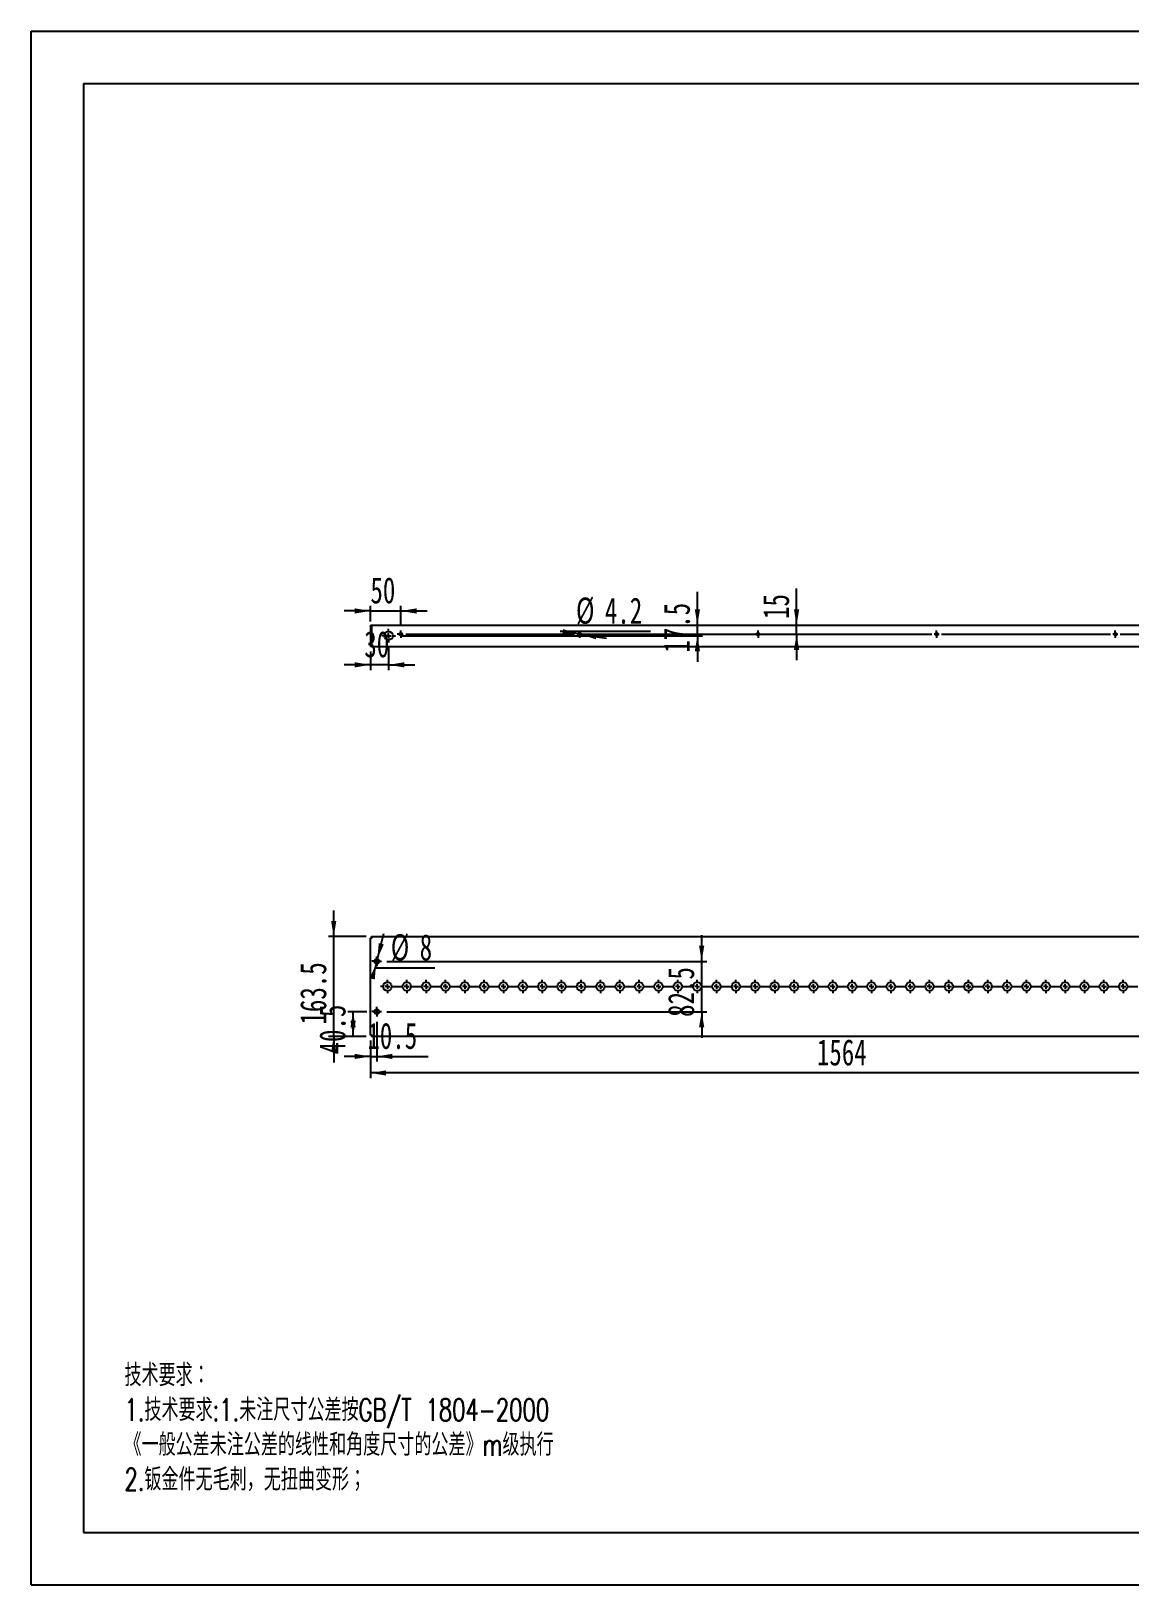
# Model space of a CAD drawing. Extents: x 0 to 3602, y 0 to 2547.
# Drawn here: x 0 to 1801, y 0 to 2547 of the extents above; entities that cross this region are included whole.
import ezdxf

# ---------------------------------------------------------------- set-up
doc = ezdxf.new("R2010")
doc.units = 0
doc.header["$LTSCALE"] = 8.576335
doc.layers.get('0').update_dxf_attribs({"linetype": 'CONTINUOUS'})
doc.layers.add('粗实线', color=7, linetype='CONTINUOUS')
doc.layers.add('细实线', color=7, linetype='CONTINUOUS')
doc.styles.add('SLDTEXTSTYLE0', font='TXT', dxfattribs={"width": 0.7, "bigfont": 'bigfont'})
doc.styles.add('SLDTEXTSTYLE6', font='TXT', dxfattribs={"width": 0.7})
doc.dimstyles.new('SLDDIMSTYLE0', dxfattribs={"dimtxt": 42.881675, "dimasz": 25.729005, "dimexe": 0, "dimexo": 0.0625, "dimgap": 10.720419, "dimtad": 2, "dimdec": 1, "dimrnd": 1e-09, "dimzin": 12, "dimtxsty": 'SLDTEXTSTYLE6', "dimsah": 1, "dimcen": 0.09, "dimazin": 3, "dimtfac": 1, "dimtdec": 1, "dimtofl": 0, "dimtmove": 0, "dimatfit": 3, "dimtolj": 1, "dimtzin": 12})
doc.dimstyles.new('SLDDIMSTYLE1', dxfattribs={"dimtxt": 42.881675, "dimasz": 25.729005, "dimexe": 0, "dimexo": 0.0625, "dimgap": 10.720419, "dimtad": 2, "dimdec": 1, "dimrnd": 1e-09, "dimzin": 12, "dimtxsty": 'SLDTEXTSTYLE6', "dimsah": 1, "dimcen": 0.09, "dimazin": 3, "dimtfac": 1, "dimtdec": 1, "dimtmove": 0, "dimatfit": 3, "dimtolj": 1, "dimtzin": 12})
doc.dimstyles.new('SLDDIMSTYLE2', dxfattribs={"dimtxt": 42.881675, "dimasz": 25.729005, "dimexe": 0, "dimexo": 0.0625, "dimgap": 10.720419, "dimtad": 0, "dimtih": 1, "dimtoh": 1, "dimdec": 1, "dimrnd": 1e-09, "dimzin": 12, "dimtxsty": 'SLDTEXTSTYLE6', "dimsah": 1, "dimcen": 0, "dimazin": 3, "dimtfac": 1, "dimtdec": 1, "dimtmove": 0, "dimatfit": 3, "dimtolj": 1, "dimtzin": 12})

# ---------------------------------------------------------------- blocks, each defined once
blk = doc.blocks.new('SW_NOTE_0')
at = {"layer": '细实线', "color": 0, "attachment_point": 1, "style": 'SLDTEXTSTYLE0'}
for s, insert, char_height in [('技术要求：', (0, 46.8), 36.31), ('1.技术要求:1.未注尺寸公差按GB/T 1804-2000', (0, -10.2), 36.306), ('《一般公差未注公差的线性和角度尺寸的公差》m级执行', (0, -67.2), 36.306), ('2.钣金件无毛刺，无扭曲变形；', (0, -124.2), 36.306)]:
    blk.add_mtext(s, dxfattribs=dict(at, insert=insert, char_height=char_height))
blk = doc.blocks.new('_D')
at = {"layer": '细实线'}
for p, q in [((556.2, 892.6), (556.2, 830.7)), ((2120.2, 892.6), (2120.2, 830.7)), ((2120.2, 839.2), (556.2, 839.2))]:
    blk.add_line(p, q, dxfattribs=at)
for points in [[(556.2, 839.2), (582, 835), (582, 843.5)], [(2120.2, 839.2), (2094.5, 843.5), (2094.5, 835)]]:
    blk.add_solid(points, dxfattribs=at)
at = {"layer": '细实线', "insert": (1288.3, 894.5), "char_height": 42.88, "attachment_point": 1, "style": 'SLDTEXTSTYLE6'}
blk.add_mtext('1564', dxfattribs=at)
blk = doc.blocks.new('_D_1')
at = {"layer": '细实线'}
for p, q in [((496.2, 1062.7), (496.2, 1105.6)), ((549.6, 1062.7), (487.7, 1062.7)), ((496.2, 899.2), (496.2, 1062.7)), ((549.6, 899.2), (487.7, 899.2)), ((496.2, 899.2), (496.2, 856.4))]:
    blk.add_line(p, q, dxfattribs=at)
for points in [[(496.2, 1062.7), (500.5, 1088.5), (491.9, 1088.5)], [(496.2, 899.2), (491.9, 873.5), (500.5, 873.5)]]:
    blk.add_solid(points, dxfattribs=at)
at = {"layer": '细实线', "insert": (441, 918.6), "char_height": 42.88, "attachment_point": 1, "rotation": 90, "style": 'SLDTEXTSTYLE6'}
blk.add_mtext('163.5', dxfattribs=at)
blk = doc.blocks.new('_D_5')
at = {"layer": '细实线'}
for p, q in [((1099.4, 1022.2), (1099.4, 1065.1)), ((583.3, 1022.2), (1107.9, 1022.2)), ((1099.4, 939.7), (1099.4, 1022.2)), ((583.3, 939.7), (1107.9, 939.7)), ((1099.4, 939.7), (1099.4, 896.9))]:
    blk.add_line(p, q, dxfattribs=at)
for points in [[(1099.4, 1022.2), (1103.7, 1048), (1095.1, 1048)], [(1099.4, 939.7), (1095.1, 914), (1103.7, 914)]]:
    blk.add_solid(points, dxfattribs=at)
at = {"layer": '细实线', "insert": (1044.1, 931.1), "char_height": 42.88, "attachment_point": 1, "rotation": 90, "style": 'SLDTEXTSTYLE6'}
blk.add_mtext('82.5', dxfattribs=at)
blk = doc.blocks.new('_D_6')
at = {"layer": '细实线'}
for p, q in [((550.2, 939.7), (519.3, 939.7)), ((527.9, 899.2), (527.9, 939.7)), ((549.6, 899.2), (519.3, 899.2))]:
    blk.add_line(p, q, dxfattribs=at)
for points in [[(527.9, 939.7), (523.6, 914), (532.2, 914)], [(527.9, 899.2), (532.2, 925), (523.6, 925)]]:
    blk.add_solid(points, dxfattribs=at)
at = {"layer": '细实线', "insert": (472.6, 869.6), "char_height": 42.88, "attachment_point": 1, "rotation": 90, "style": 'SLDTEXTSTYLE6'}
blk.add_mtext('40.5', dxfattribs=at)
blk = doc.blocks.new('_D_7')
at = {"layer": '细实线'}
for p, q in [((566.7, 923.2), (566.7, 857.8)), ((556.2, 892.6), (556.2, 857.8)), ((556.2, 866.3), (513.4, 866.3)), ((556.2, 866.3), (566.7, 866.3)), ((566.7, 866.3), (651.1, 866.3))]:
    blk.add_line(p, q, dxfattribs=at)
for points in [[(556.2, 866.3), (530.5, 870.6), (530.5, 862.1)], [(566.7, 866.3), (592.5, 862.1), (592.5, 870.6)]]:
    blk.add_solid(points, dxfattribs=at)
at = {"layer": '细实线', "insert": (551.3, 921.6), "char_height": 42.88, "attachment_point": 1, "style": 'SLDTEXTSTYLE6'}
blk.add_mtext('10.5', dxfattribs=at)
blk = doc.blocks.new('_D_8')
at = {"layer": '细实线'}
for p, q in [((567.7, 1026.1), (578.4, 1067.7)), ((567.7, 1026.1), (565.7, 1018.4)), ((565.7, 1018.4), (564, 1011.5)), ((564, 1011.5), (662.1, 1011.5))]:
    blk.add_line(p, q, dxfattribs=at)
for points in [[(567.7, 1026.1), (578.3, 1050), (570, 1052.1)], [(565.7, 1018.4), (555.2, 994.5), (563.5, 992.4)]]:
    blk.add_solid(points, dxfattribs=at)
at = {"layer": '细实线', "attachment_point": 1, "style": 'SLDTEXTSTYLE6'}
for s, insert, char_height in [('%%c', (589.7, 1066.7), 42.88), ('8', (637.1, 1066.7), 42.9)]:
    blk.add_mtext(s, dxfattribs=dict(at, insert=insert, char_height=char_height))
blk = doc.blocks.new('SW_CENTERMARKSYMBOL_0')
at = {"layer": '细实线', "color": 0}
for p, q in [((-1468.5, 0), (-1471.5, 0)), ((-1460.5, 0), (-1464.5, 0)), ((-1460.5, 8), (-1460.5, 11)), ((-1460.5, 0), (-1460.5, 4)), ((-1460.5, 0), (-1460.5, -4)), ((-1460.5, 0), (-1456.5, 0)), ((-1452.5, 0), (-1436.75, 0)), ((-1428.75, 0), (-1432.75, 0)), ((-1428.75, 8), (-1428.75, 11)), ((-1428.75, 0), (-1428.75, 4)), ((-1428.75, 0), (-1428.75, -4)), ((-1428.75, 0), (-1424.75, 0)), ((-1420.75, 0), (-1405, 0)), ((-1397, 0), (-1401, 0)), ((-1397, 8), (-1397, 11)), ((-1397, 0), (-1397, 4)), ((-1397, 0), (-1397, -4)), ((-1397, 0), (-1393, 0)), ((-1389, 0), (-1373.25, 0)), ((-1365.25, 0), (-1369.25, 0)), ((-1365.25, 8), (-1365.25, 11)), ((-1365.25, 0), (-1365.25, 4)), ((-1365.25, 0), (-1365.25, -4)), ((-1365.25, 0), (-1361.25, 0)), ((-1357.25, 0), (-1341.5, 0)), ((-1333.5, 0), (-1337.5, 0)), ((-1333.5, 8), (-1333.5, 11)), ((-1333.5, 0), (-1333.5, 4)), ((-1333.5, 0), (-1333.5, -4)), ((-1333.5, 0), (-1329.5, 0)), ((-1325.5, 0), (-1309.75, 0)), ((-1301.75, 0), (-1305.75, 0)), ((-1301.75, 8), (-1301.75, 11)), ((-1301.75, 0), (-1301.75, 4)), ((-1301.75, 0), (-1301.75, -4)), ((-1301.75, 0), (-1297.75, 0)), ((-1293.75, 0), (-1278, 0)), ((-1270, 0), (-1274, 0)), ((-1270, 8), (-1270, 11)), ((-1270, 0), (-1270, 4)), ((-1270, 0), (-1270, -4)), ((-1270, 0), (-1266, 0)), ((-1262, 0), (-1246.25, 0)), ((-1238.25, 0), (-1242.25, 0)), ((-1238.25, 8), (-1238.25, 11)), ((-1238.25, 0), (-1238.25, 4)), ((-1238.25, 0), (-1238.25, -4)), ((-1238.25, 0), (-1234.25, 0)), ((-1230.25, 0), (-1214.5, 0)), ((-1206.5, 0), (-1210.5, 0)), ((-1206.5, 8), (-1206.5, 11)), ((-1206.5, 0), (-1206.5, 4)), ((-1206.5, 0), (-1206.5, -4)), ((-1206.5, 0), (-1202.5, 0)), ((-1198.5, 0), (-1182.75, 0)), ((-1174.75, 0), (-1178.75, 0)), ((-1174.75, 8), (-1174.75, 11)), ((-1174.75, 0), (-1174.75, 4)), ((-1174.75, 0), (-1174.75, -4)), ((-1174.75, 0), (-1170.75, 0)), ((-1166.75, 0), (-1151, 0)), ((-1143, 0), (-1147, 0)), ((-1143, 8), (-1143, 11)), ((-1143, 0), (-1143, 4)), ((-1143, 0), (-1143, -4)), ((-1143, 0), (-1139, 0)), ((-1135, 0), (-1119.25, 0)), ((-1111.25, 0), (-1115.25, 0)), ((-1111.25, 8), (-1111.25, 11)), ((-1111.25, 0), (-1111.25, 4)), ((-1111.25, 0), (-1111.25, -4)), ((-1111.25, 0), (-1107.25, 0)), ((-1103.25, 0), (-1087.5, 0)), ((-1079.5, 0), (-1083.5, 0)), ((-1079.5, 8), (-1079.5, 11)), ((-1079.5, 0), (-1079.5, 4)), ((-1079.5, 0), (-1079.5, -4)), ((-1079.5, 0), (-1075.5, 0)), ((-1071.5, 0), (-1055.75, 0)), ((-1047.75, 0), (-1051.75, 0)), ((-1047.75, 8), (-1047.75, 11)), ((-1047.75, 0), (-1047.75, 4)), ((-1047.75, 0), (-1047.75, -4)), ((-1047.75, 0), (-1043.75, 0)), ((-1039.75, 0), (-1024, 0)), ((-1016, 0), (-1020, 0)), ((-1016, 8), (-1016, 11)), ((-1016, 0), (-1016, 4)), ((-1016, 0), (-1016, -4)), ((-1016, 0), (-1012, 0)), ((-1008, 0), (-992.25, 0)), ((-984.25, 0), (-988.25, 0)), ((-984.25, 8), (-984.25, 11)), ((-984.25, 0), (-984.25, 4)), ((-984.25, 0), (-984.25, -4)), ((-984.25, 0), (-980.25, 0)), ((-976.25, 0), (-960.5, 0)), ((-952.5, 0), (-956.5, 0)), ((-952.5, 8), (-952.5, 11)), ((-952.5, 0), (-952.5, 4)), ((-952.5, 0), (-952.5, -4)), ((-952.5, 0), (-948.5, 0)), ((-944.5, 0), (-928.75, 0)), ((-920.75, 0), (-924.75, 0)), ((-920.75, 8), (-920.75, 11)), ((-920.75, 0), (-920.75, 4)), ((-920.75, 0), (-920.75, -4)), ((-920.75, 0), (-916.75, 0)), ((-912.75, 0), (-897, 0)), ((-889, 0), (-893, 0)), ((-889, 8), (-889, 11)), ((-889, 0), (-889, 4)), ((-889, 0), (-889, -4)), ((-889, 0), (-885, 0)), ((-881, 0), (-865.25, 0)), ((-857.25, 0), (-861.25, 0)), ((-857.25, 8), (-857.25, 11)), ((-857.25, 0), (-857.25, 4)), ((-857.25, 0), (-857.25, -4)), ((-857.25, 0), (-853.25, 0)), ((-849.25, 0), (-833.5, 0)), ((-825.5, 0), (-829.5, 0)), ((-825.5, 8), (-825.5, 11)), ((-825.5, 0), (-825.5, 4)), ((-825.5, 0), (-825.5, -4)), ((-825.5, 0), (-821.5, 0)), ((-817.5, 0), (-801.75, 0)), ((-793.75, 0), (-797.75, 0)), ((-793.75, 8), (-793.75, 11)), ((-793.75, 0), (-793.75, 4)), ((-793.75, 0), (-793.75, -4)), ((-793.75, 0), (-789.75, 0)), ((-785.75, 0), (-770, 0)), ((-762, 0), (-766, 0)), ((-762, 8), (-762, 11)), ((-762, 0), (-762, 4)), ((-762, 0), (-762, -4)), ((-762, 0), (-758, 0)), ((-754, 0), (-738.25, 0)), ((-730.25, 0), (-734.25, 0)), ((-730.25, 8), (-730.25, 11)), ((-730.25, 0), (-730.25, 4)), ((-730.25, 0), (-730.25, -4)), ((-730.25, 0), (-726.25, 0)), ((-722.25, 0), (-706.5, 0)), ((-698.5, 0), (-702.5, 0)), ((-698.5, 8), (-698.5, 11)), ((-698.5, 0), (-698.5, 4)), ((-698.5, 0), (-698.5, -4)), ((-698.5, 0), (-694.5, 0)), ((-690.5, 0), (-674.75, 0)), ((-666.75, 0), (-670.75, 0)), ((-666.75, 8), (-666.75, 11)), ((-666.75, 0), (-666.75, 4)), ((-666.75, 0), (-666.75, -4)), ((-666.75, 0), (-662.75, 0)), ((-658.75, 0), (-643, 0)), ((-635, 0), (-639, 0)), ((-635, 8), (-635, 11)), ((-635, 0), (-635, 4)), ((-635, 0), (-635, -4)), ((-635, 0), (-631, 0)), ((-627, 0), (-611.25, 0)), ((-603.25, 0), (-607.25, 0)), ((-603.25, 8), (-603.25, 11)), ((-603.25, 0), (-603.25, 4)), ((-603.25, 0), (-603.25, -4)), ((-603.25, 0), (-599.25, 0)), ((-595.25, 0), (-579.5, 0)), ((-571.5, 0), (-575.5, 0)), ((-571.5, 8), (-571.5, 11)), ((-571.5, 0), (-571.5, 4)), ((-571.5, 0), (-571.5, -4)), ((-571.5, 0), (-567.5, 0)), ((-563.5, 0), (-547.75, 0)), ((-539.75, 0), (-543.75, 0)), ((-539.75, 8), (-539.75, 11)), ((-539.75, 0), (-539.75, 4)), ((-539.75, 0), (-539.75, -4)), ((-539.75, 0), (-535.75, 0)), ((-531.75, 0), (-516, 0)), ((-508, 0), (-512, 0)), ((-508, 8), (-508, 11)), ((-508, 0), (-508, 4)), ((-508, 0), (-508, -4)), ((-508, 0), (-504, 0)), ((-500, 0), (-484.25, 0)), ((-476.25, 0), (-480.25, 0)), ((-476.25, 8), (-476.25, 11)), ((-476.25, 0), (-476.25, 4)), ((-476.25, 0), (-476.25, -4)), ((-476.25, 0), (-472.25, 0)), ((-468.25, 0), (-452.5, 0)), ((-444.5, 0), (-448.5, 0)), ((-444.5, 8), (-444.5, 11)), ((-444.5, 0), (-444.5, 4)), ((-444.5, 0), (-444.5, -4)), ((-444.5, 0), (-440.5, 0)), ((-436.5, 0), (-420.75, 0)), ((-412.75, 0), (-416.75, 0)), ((-412.75, 8), (-412.75, 11)), ((-412.75, 0), (-412.75, 4)), ((-412.75, 0), (-412.75, -4)), ((-412.75, 0), (-408.75, 0)), ((-404.75, 0), (-389, 0)), ((-381, 0), (-385, 0)), ((-381, 8), (-381, 11)), ((-381, 0), (-381, 4)), ((-381, 0), (-381, -4)), ((-381, 0), (-377, 0)), ((-373, 0), (-357.25, 0)), ((-349.25, 0), (-353.25, 0)), ((-349.25, 8), (-349.25, 11)), ((-349.25, 0), (-349.25, 4)), ((-349.25, 0), (-349.25, -4)), ((-349.25, 0), (-345.25, 0)), ((-341.25, 0), (-325.5, 0)), ((-317.5, 0), (-321.5, 0)), ((-317.5, 8), (-317.5, 11)), ((-317.5, 0), (-317.5, 4)), ((-317.5, 0), (-317.5, -4)), ((-317.5, 0), (-313.5, 0)), ((-309.5, 0), (-293.75, 0)), ((-285.75, 0), (-289.75, 0)), ((-285.75, 8), (-285.75, 11)), ((-285.75, 0), (-285.75, 4)), ((-285.75, 0), (-285.75, -4)), ((-285.75, 0), (-281.75, 0)), ((-277.75, 0), (-262, 0)), ((-254, 0), (-258, 0)), ((-254, 8), (-254, 11)), ((-254, 0), (-254, 4)), ((-254, 0), (-254, -4)), ((-254, 0), (-250, 0)), ((-246, 0), (-230.25, 0)), ((-222.25, 0), (-226.25, 0)), ((-222.25, 8), (-222.25, 11)), ((-222.25, 0), (-222.25, 4)), ((-222.25, 0), (-222.25, -4)), ((-222.25, 0), (-218.25, 0)), ((-214.25, 0), (-198.5, 0)), ((-190.5, 0), (-194.5, 0)), ((-190.5, 8), (-190.5, 11)), ((-190.5, 0), (-190.5, 4)), ((-190.5, 0), (-190.5, -4)), ((-190.5, 0), (-186.5, 0)), ((-182.5, 0), (-166.75, 0)), ((-158.75, 0), (-162.75, 0)), ((-158.75, 8), (-158.75, 11)), ((-158.75, 0), (-158.75, 4)), ((-158.75, 0), (-158.75, -4)), ((-158.75, 0), (-154.75, 0)), ((-150.75, 0), (-135, 0)), ((-127, 0), (-131, 0)), ((-127, 8), (-127, 11)), ((-127, 0), (-127, 4)), ((-127, 0), (-127, -4)), ((-127, 0), (-123, 0)), ((-119, 0), (-103.25, 0)), ((-95.25, 0), (-99.25, 0)), ((-95.25, 8), (-95.25, 11)), ((-95.25, 0), (-95.25, 4)), ((-95.25, 0), (-95.25, -4)), ((-95.25, 0), (-91.25, 0)), ((-87.25, 0), (-71.5, 0)), ((-63.5, 0), (-67.5, 0)), ((-63.5, 8), (-63.5, 11)), ((-63.5, 0), (-63.5, 4)), ((-63.5, 0), (-63.5, -4)), ((-63.5, 0), (-59.5, 0)), ((-55.5, 0), (-39.75, 0)), ((-31.75, 0), (-35.75, 0)), ((-31.75, 8), (-31.75, 11)), ((-31.75, 0), (-31.75, 4)), ((-31.75, 0), (-31.75, -4)), ((-31.75, 0), (-27.75, 0)), ((-23.75, 0), (-8, 0)), ((0, 0), (-4, 0)), ((0, 8), (0, 11)), ((0, 0), (0, 4)), ((0, 0), (0, -4)), ((0, 0), (4, 0)), ((8, 0), (23.75, 0)), ((31.75, 0), (27.75, 0)), ((31.75, 8), (31.75, 11)), ((31.75, 0), (31.75, 4)), ((31.75, 0), (31.75, -4)), ((31.75, 0), (35.75, 0)), ((39.75, 0), (42.75, 0)), ((-1460.5, -8), (-1460.5, -11)), ((-1428.75, -8), (-1428.75, -11)), ((-1397, -8), (-1397, -11)), ((-1365.25, -8), (-1365.25, -11)), ((-1333.5, -8), (-1333.5, -11)), ((-1301.75, -8), (-1301.75, -11)), ((-1270, -8), (-1270, -11)), ((-1238.25, -8), (-1238.25, -11)), ((-1206.5, -8), (-1206.5, -11)), ((-1174.75, -8), (-1174.75, -11)), ((-1143, -8), (-1143, -11)), ((-1111.25, -8), (-1111.25, -11)), ((-1079.5, -8), (-1079.5, -11)), ((-1047.75, -8), (-1047.75, -11)), ((-1016, -8), (-1016, -11)), ((-984.25, -8), (-984.25, -11)), ((-952.5, -8), (-952.5, -11)), ((-920.75, -8), (-920.75, -11)), ((-889, -8), (-889, -11)), ((-857.25, -8), (-857.25, -11)), ((-825.5, -8), (-825.5, -11)), ((-793.75, -8), (-793.75, -11)), ((-762, -8), (-762, -11)), ((-730.25, -8), (-730.25, -11)), ((-698.5, -8), (-698.5, -11)), ((-666.75, -8), (-666.75, -11)), ((-635, -8), (-635, -11)), ((-603.25, -8), (-603.25, -11)), ((-571.5, -8), (-571.5, -11)), ((-539.75, -8), (-539.75, -11)), ((-508, -8), (-508, -11)), ((-476.25, -8), (-476.25, -11)), ((-444.5, -8), (-444.5, -11)), ((-412.75, -8), (-412.75, -11)), ((-381, -8), (-381, -11)), ((-349.25, -8), (-349.25, -11)), ((-317.5, -8), (-317.5, -11)), ((-285.75, -8), (-285.75, -11)), ((-254, -8), (-254, -11)), ((-222.25, -8), (-222.25, -11)), ((-190.5, -8), (-190.5, -11)), ((-158.75, -8), (-158.75, -11)), ((-127, -8), (-127, -11)), ((-95.25, -8), (-95.25, -11)), ((-63.5, -8), (-63.5, -11)), ((-31.75, -8), (-31.75, -11)), ((0, -8), (0, -11)), ((31.75, -8), (31.75, -11))]:
    blk.add_line(p, q, dxfattribs=at)
blk = doc.blocks.new('SW_CENTERMARKSYMBOL_1')
at = {"layer": '细实线', "color": 0}
for p, q in [((-4, 0), (-8, 0)), ((0, 0), (-4, 0)), ((0, 4), (0, 8)), ((0, 0), (0, 4)), ((0, 0), (0, -4)), ((0, 0), (4, 0)), ((4, 0), (8, 0)), ((0, -4), (0, -8))]:
    blk.add_line(p, q, dxfattribs=at)
blk = doc.blocks.new('SW_CENTERMARKSYMBOL_4')
at = {"layer": '细实线', "color": 0}
for p, q in [((-4, 0), (-8, 0)), ((0, 0), (-4, 0)), ((0, 4), (0, 8)), ((0, 0), (0, 4)), ((0, 0), (0, -4)), ((0, 0), (4, 0)), ((4, 0), (8, 0)), ((0, -4), (0, -8))]:
    blk.add_line(p, q, dxfattribs=at)
blk = doc.blocks.new('_D_13')
at = {"layer": '细实线'}
for p, q in [((556.2, 1579.5), (556.2, 1605.2)), ((606.2, 1573.2), (606.2, 1605.2)), ((556.2, 1596.6), (513.4, 1596.6)), ((556.2, 1596.6), (606.2, 1596.6)), ((606.2, 1596.6), (649.1, 1596.6))]:
    blk.add_line(p, q, dxfattribs=at)
for points in [[(556.2, 1596.6), (530.5, 1600.9), (530.5, 1592.3)], [(606.2, 1596.6), (632, 1592.3), (632, 1600.9)]]:
    blk.add_solid(points, dxfattribs=at)
at = {"layer": '细实线', "insert": (556.3, 1651.9), "char_height": 42.88, "attachment_point": 1, "style": 'SLDTEXTSTYLE6'}
blk.add_mtext('50', dxfattribs=at)
blk = doc.blocks.new('_D_14')
at = {"layer": '细实线'}
for p, q in [((556.2, 1530), (556.2, 1499.7)), ((586.2, 1536.5), (586.2, 1499.7)), ((556.2, 1508.3), (513.4, 1508.3)), ((586.2, 1508.3), (556.2, 1508.3)), ((586.2, 1508.3), (629.1, 1508.3))]:
    blk.add_line(p, q, dxfattribs=at)
for points in [[(556.2, 1508.3), (530.5, 1512.6), (530.5, 1504)], [(586.2, 1508.3), (612, 1504), (612, 1512.6)]]:
    blk.add_solid(points, dxfattribs=at)
at = {"layer": '细实线', "insert": (546.3, 1563.6), "char_height": 42.88, "attachment_point": 1, "style": 'SLDTEXTSTYLE6'}
blk.add_mtext('30', dxfattribs=at)
blk = doc.blocks.new('_D_15')
at = {"layer": '细实线'}
for p, q in [((1255, 1573.5), (1255, 1633.4)), ((901.5, 1558.5), (1263.5, 1558.5)), ((1255, 1558.5), (1255, 1573.5)), ((1255, 1558.5), (1255, 1515.7))]:
    blk.add_line(p, q, dxfattribs=at)
for points in [[(1255, 1573.5), (1259.3, 1599.3), (1250.7, 1599.3)], [(1255, 1558.5), (1250.7, 1532.8), (1259.3, 1532.8)]]:
    blk.add_solid(points, dxfattribs=at)
at = {"layer": '细实线', "insert": (1199.7, 1583.5), "char_height": 42.88, "attachment_point": 1, "rotation": 90, "style": 'SLDTEXTSTYLE6'}
blk.add_mtext('15', dxfattribs=at)
blk = doc.blocks.new('_D_16')
at = {"layer": '细实线'}
for p, q in [((1092.4, 1573.5), (1092.4, 1628.1)), ((605.8, 1556), (1100.9, 1556)), ((1092.4, 1556), (1092.4, 1573.5)), ((1092.4, 1556), (1092.4, 1513.2))]:
    blk.add_line(p, q, dxfattribs=at)
for points in [[(1092.4, 1573.5), (1096.7, 1599.3), (1088.1, 1599.3)], [(1092.4, 1556), (1088.1, 1530.3), (1096.7, 1530.3)]]:
    blk.add_solid(points, dxfattribs=at)
at = {"layer": '细实线', "insert": (1037.1, 1528.2), "char_height": 42.88, "attachment_point": 1, "rotation": 90, "style": 'SLDTEXTSTYLE6'}
blk.add_mtext('17.5', dxfattribs=at)
blk = doc.blocks.new('_D_18')
at = {"layer": '细实线'}
for p, q in [((897, 1558.9), (867.5, 1563.3)), ((867.5, 1563.3), (1015.5, 1563.3)), ((901.1, 1558.2), (897, 1558.9)), ((901.1, 1558.2), (943.5, 1551.8))]:
    blk.add_line(p, q, dxfattribs=at)
for points in [[(897, 1558.9), (872.2, 1566.9), (870.9, 1558.4)], [(901.1, 1558.2), (925.9, 1550.2), (927.2, 1558.6)]]:
    blk.add_solid(points, dxfattribs=at)
at = {"layer": '细实线', "char_height": 42.88, "attachment_point": 1, "style": 'SLDTEXTSTYLE6'}
for s, insert in [('%%c', (893.3, 1618.6)), ('4.2', (940.7, 1618.6))]:
    blk.add_mtext(s, dxfattribs=dict(at, insert=insert))
blk = doc.blocks.new('SW_CENTERMARKSYMBOL_7')
at = {"layer": '细实线', "color": 0}
for p, q in [((-8, 0), (-11, 0)), ((0, 0), (-4, 0)), ((0, 8), (0, 11)), ((0, 0), (0, 4)), ((0, 0), (0, -4)), ((0, 0), (4, 0)), ((8, 0), (11, 0)), ((0, -8), (0, -11))]:
    blk.add_line(p, q, dxfattribs=at)
blk = doc.blocks.new('SW_CENTERMARKSYMBOL_9')
at = {"layer": '细实线', "color": 0}
for p, q in [((-296.8, 0), (-298.9, 0)), ((-292.8, 0), (-296.8, 0)), ((-292.8, 4), (-292.8, 6.1)), ((-292.8, 0), (-292.8, 4)), ((-292.8, 0), (-292.8, -4)), ((-292.8, 0), (-288.8, 0)), ((-284.8, 0), (-8, 0)), ((0, 0), (-4, 0)), ((0, 4), (0, 6.1)), ((0, 0), (0, 4)), ((0, 0), (0, -4)), ((0, 0), (4, 0)), ((8, 0), (284.8, 0)), ((292.8, 0), (288.8, 0)), ((292.8, 4), (292.8, 6.1)), ((292.8, 0), (292.8, 4)), ((292.8, 0), (292.8, -4)), ((292.8, 0), (296.8, 0)), ((300.8, 0), (577.6, 0)), ((585.6, 0), (581.6, 0)), ((585.6, 4), (585.6, 6.1)), ((585.6, 0), (585.6, 4)), ((585.6, 0), (585.6, -4)), ((585.6, 0), (589.6, 0)), ((593.6, 0), (870.4, 0)), ((878.4, 0), (874.4, 0)), ((878.4, 4), (878.4, 6.1)), ((878.4, 0), (878.4, 4)), ((878.4, 0), (878.4, -4)), ((878.4, 0), (882.4, 0)), ((886.4, 0), (1163.2, 0)), ((1171.2, 0), (1167.2, 0)), ((1171.2, 4), (1171.2, 6.1)), ((1171.2, 0), (1171.2, 4)), ((1171.2, 0), (1171.2, -4)), ((1171.2, 0), (1175.2, 0)), ((1175.2, 0), (1177.3, 0)), ((-292.8, -4), (-292.8, -6.1)), ((0, -4), (0, -6.1)), ((292.8, -4), (292.8, -6.1)), ((585.6, -4), (585.6, -6.1)), ((878.4, -4), (878.4, -6.1)), ((1171.2, -4), (1171.2, -6.1))]:
    blk.add_line(p, q, dxfattribs=at)

msp = doc.modelspace()

# ---------------------------------------------------------------- linework, layer by layer
at = {"color": 7, "linetype": 'CONTINUOUS'}
for p, q in [((558.13, 1570.88), (556.23, 1570.88)), ((556.23, 1570.88), (556.23, 1538.54)), ((558.13, 1570.88), (558.13, 1538.54)), ((558.2, 1538.54), (558.2, 1570.88)), ((558.89, 1573.54), (2117.57, 1573.54)), ((558.13, 1538.54), (556.23, 1538.54)), ((558.2, 1538.54), (2118.26, 1538.54)), ((556.23, 901.22), (556.23, 1060.77)), ((558.13, 1060.77), (556.23, 1060.77)), ((558.2, 1060.85), (558.2, 1062.75)), ((558.2, 1062.75), (2118.26, 1062.75)), ((558.13, 901.22), (556.23, 901.22)), ((558.2, 901.15), (558.2, 899.25)), ((2118.26, 899.25), (558.2, 899.25))]:
    msp.add_line(p, q, dxfattribs=at)
for centre, radius in [((586.23, 1556.04), 7), ((606.23, 1558.54), 2.1), ((899.03, 1558.54), 2.1), ((1191.83, 1558.54), 2.1), ((1484.63, 1558.54), 2.1), ((1777.43, 1558.54), 2.1), ((566.73, 1022.25), 4), ((584.08, 981), 7), ((615.83, 981), 7), ((647.58, 981), 7), ((679.33, 981), 7), ((711.08, 981), 7), ((742.83, 981), 7), ((774.58, 981), 7), ((806.33, 981), 7), ((838.08, 981), 7), ((869.83, 981), 7), ((901.58, 981), 7), ((933.33, 981), 7), ((965.08, 981), 7), ((996.83, 981), 7), ((1028.58, 981), 7), ((1060.33, 981), 7), ((1092.08, 981), 7), ((1123.83, 981), 7), ((1155.58, 981), 7), ((1187.33, 981), 7), ((1219.08, 981), 7), ((1250.83, 981), 7), ((1282.58, 981), 7), ((1314.33, 981), 7), ((1346.08, 981), 7), ((1377.83, 981), 7), ((1409.58, 981), 7), ((1441.33, 981), 7), ((1473.08, 981), 7), ((1504.83, 981), 7), ((1536.58, 981), 7), ((1568.33, 981), 7), ((1600.08, 981), 7), ((1631.83, 981), 7), ((1663.58, 981), 7), ((1695.33, 981), 7), ((1727.08, 981), 7), ((1758.83, 981), 7), ((1790.58, 981), 7), ((566.73, 939.75), 4)]:
    msp.add_circle(centre, radius, dxfattribs=at)
for points, knots in [([(556.23, 1570.88), (556.23, 1571.23), (556.3, 1571.57), (556.57, 1572.22), (556.77, 1572.51), (557.26, 1573.01), (557.55, 1573.2), (558.2, 1573.47), (558.55, 1573.54), (558.89, 1573.54)], [0, 0, 0, 0, 0.25, 0.25, 0.5, 0.5, 0.75, 0.75, 1, 1, 1, 1]), ([(558.13, 1570.88), (558.14, 1570.98), (558.15, 1571.13), (558.24, 1571.25), (558.28, 1571.29)], [0, 0, 0, 0, 0.6645413, 1, 1, 1, 1]), ([(558.89, 1573.54), (558.84, 1573.54), (558.78, 1573.47), (558.66, 1573.2), (558.61, 1573.01), (558.49, 1572.51), (558.43, 1572.22), (558.32, 1571.57), (558.26, 1571.23), (558.2, 1570.88)], [0, 0, 0, 0, 0.25, 0.25, 0.5, 0.5, 0.75, 0.75, 1, 1, 1, 1]), ([(558.89, 1060.09), (558.55, 1060.14), (558.2, 1060.2), (557.55, 1060.32), (557.26, 1060.37), (556.77, 1060.49), (556.57, 1060.55), (556.3, 1060.66), (556.23, 1060.72), (556.23, 1060.77)], [0, 0, 0, 0, 0.25, 0.25, 0.5, 0.5, 0.75, 0.75, 1, 1, 1, 1]), ([(558.89, 1060.09), (558.79, 1060.14), (558.7, 1060.2), (558.51, 1060.32), (558.43, 1060.37), (558.29, 1060.49), (558.23, 1060.55), (558.15, 1060.66), (558.13, 1060.72), (558.13, 1060.77)], [0, 0, 0, 0, 0.25, 0.25, 0.5, 0.5, 0.75, 0.75, 1, 1, 1, 1]), ([(558.2, 1062.75), (558.26, 1062.75), (558.32, 1062.68), (558.43, 1062.41), (558.49, 1062.21), (558.61, 1061.72), (558.66, 1061.43), (558.78, 1060.78), (558.84, 1060.43), (558.89, 1060.09)], [0, 0, 0, 0, 0.25, 0.25, 0.5, 0.5, 0.75, 0.75, 1, 1, 1, 1]), ([(558.2, 1060.85), (558.26, 1060.85), (558.32, 1060.83), (558.43, 1060.75), (558.49, 1060.69), (558.61, 1060.55), (558.66, 1060.47), (558.78, 1060.28), (558.84, 1060.19), (558.89, 1060.09)], [0, 0, 0, 0, 0.25, 0.25, 0.5, 0.5, 0.75, 0.75, 1, 1, 1, 1]), ([(556.23, 901.22), (556.23, 901.27), (556.3, 901.33), (556.57, 901.45), (556.77, 901.5), (557.26, 901.62), (557.55, 901.68), (558.2, 901.79), (558.55, 901.85), (558.89, 901.91)], [0, 0, 0, 0, 0.25, 0.25, 0.5, 0.5, 0.75, 0.75, 1, 1, 1, 1]), ([(558.13, 901.22), (558.13, 901.27), (558.15, 901.33), (558.23, 901.45), (558.29, 901.5), (558.43, 901.62), (558.51, 901.68), (558.7, 901.79), (558.79, 901.85), (558.89, 901.91)], [0, 0, 0, 0, 0.25, 0.25, 0.5, 0.5, 0.75, 0.75, 1, 1, 1, 1]), ([(558.89, 901.91), (558.84, 901.56), (558.78, 901.21), (558.66, 900.57), (558.61, 900.27), (558.49, 899.78), (558.43, 899.58), (558.32, 899.31), (558.26, 899.25), (558.2, 899.25)], [0, 0, 0, 0, 0.25, 0.25, 0.5, 0.5, 0.75, 0.75, 1, 1, 1, 1]), ([(558.89, 901.91), (558.84, 901.81), (558.78, 901.71), (558.66, 901.52), (558.61, 901.44), (558.49, 901.3), (558.43, 901.24), (558.32, 901.17), (558.26, 901.15), (558.2, 901.15)], [0, 0, 0, 0, 0.25, 0.25, 0.5, 0.5, 0.75, 0.75, 1, 1, 1, 1])]:
    msp.add_open_spline(points, degree=3, knots=knots, dxfattribs=at)
at = {"layer": '粗实线'}
for p, q in [((85.76, 2461.41), (3516.3, 2461.41)), ((85.76, 2461.41), (85.76, 85.76)), ((85.76, 85.76), (3516.3, 85.76))]:
    msp.add_line(p, q, dxfattribs=at)
at = {"layer": '细实线'}
for p, q in [((0, 0), (0, 2547.17)), ((0, 2547.17), (3602.06, 2547.17)), ((0, 0), (3602.06, 0))]:
    msp.add_line(p, q, dxfattribs=at)

# ---------------------------------------------------------------- block references
for name, p in [('SW_CENTERMARKSYMBOL_7', (586.23, 1556.04)), ('SW_CENTERMARKSYMBOL_9', (899.03, 1558.54)), ('SW_CENTERMARKSYMBOL_4', (566.73, 1022.25)), ('SW_CENTERMARKSYMBOL_0', (2044.58, 981)), ('SW_CENTERMARKSYMBOL_1', (566.73, 939.75)), ('SW_NOTE_0', (153.13, 315.36))]:
    msp.add_blockref(name, p, dxfattribs=at)

# ---------------------------------------------------------------- dimensions: what is measured, and where the dimension line sits
for base, p1, p2, dimstyle, picture, middle in [((606.23, 1596.59), (556.23, 1570.88), (606.23, 1564.64), 'SLDDIMSTYLE1', '_D_13', (581.23, 1596.59)), ((556.23, 1508.3), (586.23, 1545.04), (556.23, 1538.54), 'SLDDIMSTYLE1', '_D_14', (571.23, 1508.3)), ((566.73, 866.34), (556.23, 901.22), (566.73, 931.75), 'SLDDIMSTYLE1', '_D_7', (601.22, 866.34)), ((556.23, 839.24), (2120.23, 901.22), (556.23, 901.22), 'SLDDIMSTYLE0', '_D', (1338.23, 839.24))]:
    dim = msp.add_linear_dim(base=base, p1=p1, p2=p2, dimstyle=dimstyle, dxfattribs=at)
    dim.commit()
    dim.dimension.update_dxf_attribs({"geometry": picture, "text_midpoint": middle, "dimtype": 160})
for base, p1, p2, dimstyle, picture, middle in [((1254.97, 1573.54), (892.93, 1558.54), (558.89, 1573.54), 'SLDDIMSTYLE1', '_D_15', (1254.97, 1608.48)), ((1092.37, 1573.54), (597.23, 1556.04), (558.89, 1573.54), 'SLDDIMSTYLE1', '_D_16', (1092.37, 1578.16)), ((496.23, 1062.75), (558.2, 899.25), (558.2, 1062.75), 'SLDDIMSTYLE1', '_D_1', (496.23, 981)), ((1099.37, 1022.25), (574.73, 939.75), (574.73, 1022.25), 'SLDDIMSTYLE1', '_D_5', (1099.37, 981)), ((527.87, 939.75), (558.2, 899.25), (558.73, 939.75), 'SLDDIMSTYLE0', '_D_6', (527.87, 919.5))]:
    dim = msp.add_linear_dim(base=base, p1=p1, p2=p2, angle=90, dimstyle=dimstyle, dxfattribs=at)
    dim.commit()
    dim.dimension.update_dxf_attribs({"geometry": picture, "text_midpoint": middle, "dimtype": 160})
for p1, p2, picture, middle in [((896.96, 1558.85), (901.11, 1558.23), '_D_18', (954.4, 1592.52)), ((565.74, 1018.37), (567.73, 1026.12), '_D_8', (625.89, 1040.71))]:
    dim = msp.add_diameter_dim_2p(p1=p1, p2=p2, dimstyle='SLDDIMSTYLE2', dxfattribs=at)
    dim.commit()
    dim.dimension.update_dxf_attribs({"geometry": picture, "text_midpoint": middle, "dimtype": 163})

doc.saveas('drawing.dxf')
